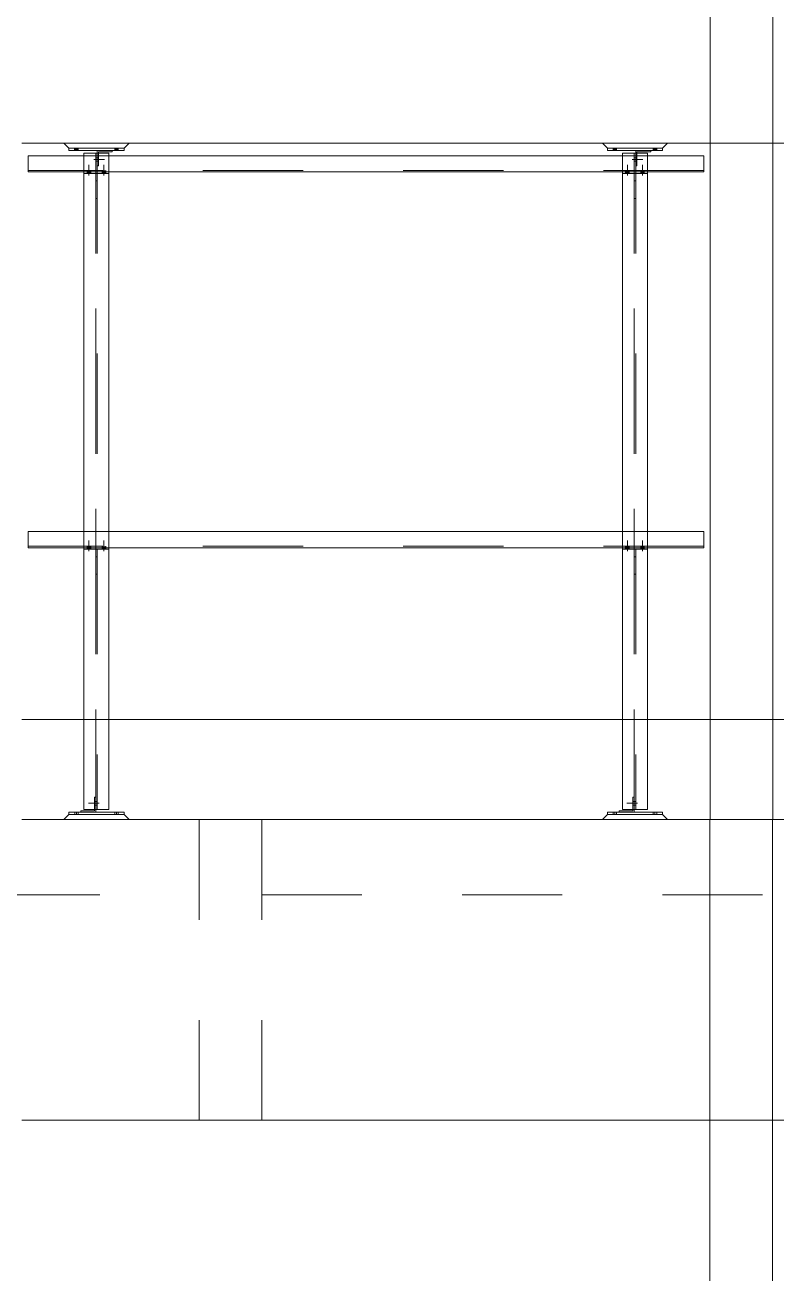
# Model space of a CAD drawing. Header units: millimetres. Extents: x 652937 to 1670132, y 1473552 to 2851037.
# Drawn here: x 663520.826 to 663523.825, y 1524528.41 to 1524533.392 of the extents above; entities that cross this region are included whole.
import ezdxf

# ---------------------------------------------------------------- set-up
doc = ezdxf.new("R2010")
doc.units = ezdxf.units.MM
for name, pattern in [('XKITLINE00', [0]), ('XKITLINE01', [4, 1, -1, 1, -1]), ('XKITLINE02', [4, 2, -2])]:
    doc.linetypes.add(name, pattern=pattern)
for name, color, linetype, lineweight in [('Bolt', 7, 'Continuous', 0), ('Part', 7, 'Continuous', 0), ('S-GRID', 7, 'Continuous', 9)]:
    doc.layers.add(name, color=color, linetype=linetype, lineweight=lineweight)

# ---------------------------------------------------------------- blocks, each defined once
blk = doc.blocks.new('*A24833556')
at = {"layer": 'S-GRID', "color": 7, "linetype": 'XKITLINE01', "lineweight": 0}
blk.add_line((139.952037, 31.472868), (282.742408, 31.472868), dxfattribs=at)
blk = doc.blocks.new('*A25083581')
at = {"layer": 'Part', "color": 7, "linetype": 'XKITLINE00', "lineweight": 0}
for p, q in [((229.21731, 44.772868), (228.71731, 44.772868)), ((228.71731, 44.772868), (228.71731, 44.722868)), ((229.21731, 44.772868), (229.21731, 44.722868)), ((228.71731, 44.367868), (228.71731, 37.222868)), ((229.21731, 44.367868), (229.21731, 37.222868)), ((228.71731, 33.472868), (228.71731, 36.867868)), ((229.21731, 36.867868), (229.21731, 33.472868))]:
    blk.add_line(p, q, dxfattribs=at)
at = {"layer": 'Part', "color": 7, "linetype": 'XKITLINE02', "lineweight": 0}
for p, q in [((228.71731, 31.672868), (228.71731, 44.772868)), ((228.71731, 44.772868), (228.71731, 44.772868)), ((228.71731, 44.722868), (228.71731, 44.367868)), ((228.95231, 44.772868), (228.95231, 31.672868)), ((228.98231, 44.772868), (228.98231, 31.672868)), ((229.21731, 44.722868), (229.21731, 36.867868)), ((228.71731, 44.427868), (228.71731, 44.367868)), ((228.95231, 31.672868), (228.95231, 44.427868)), ((228.71731, 37.222868), (228.71731, 36.867868)), ((229.21731, 37.222868), (229.21731, 36.867868)), ((228.71731, 33.472868), (228.71731, 31.672868)), ((229.21731, 33.472868), (229.21731, 31.672868)), ((228.71731, 31.672868), (229.21731, 31.672868))]:
    blk.add_line(p, q, dxfattribs=at)
blk = doc.blocks.new('*A25093582')
at = {"layer": 'Part', "color": 7, "linetype": 'XKITLINE02', "lineweight": 0}
for p, q in [((239.467297, 31.672868), (239.467297, 44.772868)), ((239.467297, 44.772868), (239.467298, 44.772868)), ((239.467298, 44.722868), (239.467298, 44.367868)), ((239.702298, 44.772868), (239.702298, 31.672868)), ((239.732298, 44.772868), (239.732297, 31.672868)), ((239.967298, 44.722868), (239.967298, 36.867868)), ((239.467297, 44.427868), (239.467298, 44.367868)), ((239.702297, 31.672868), (239.702297, 44.427868)), ((239.467298, 37.222868), (239.467298, 36.867868)), ((239.967298, 37.222868), (239.967298, 36.867868)), ((239.467298, 33.472868), (239.467297, 31.672868)), ((239.967298, 33.472868), (239.967297, 31.672868)), ((239.467297, 31.672868), (239.967298, 31.672868))]:
    blk.add_line(p, q, dxfattribs=at)
at = {"layer": 'Part', "color": 7, "linetype": 'XKITLINE00', "lineweight": 0}
for p, q in [((239.967298, 44.772868), (239.467298, 44.772868)), ((239.467298, 44.772868), (239.467298, 44.722868)), ((239.967298, 44.772868), (239.967298, 44.722868)), ((239.467298, 44.367868), (239.467298, 37.222868)), ((239.967298, 44.367868), (239.967298, 37.222868)), ((239.467298, 33.472868), (239.467298, 36.867868)), ((239.967298, 36.867868), (239.967298, 33.472868))]:
    blk.add_line(p, q, dxfattribs=at)
blk = doc.blocks.new('*A25243597')
at = {"layer": 'Part', "color": 7, "linetype": 'XKITLINE02', "lineweight": 0}
for p, q in [((241.217337, 31.472868), (241.217337, 66.572868)), ((242.467337, 31.472868), (242.467337, 66.572868)), ((241.217339, 31.472868), (241.217337, 31.472868))]:
    blk.add_line(p, q, dxfattribs=at)
at = {"layer": 'Part', "color": 7, "linetype": 'XKITLINE00', "lineweight": 0}
for p, q in [((241.217339, 31.472868), (241.217339, 66.572868)), ((242.467339, 66.572868), (242.467339, 31.472868)), ((241.217337, 31.472868), (241.217339, 31.472868)), ((242.467339, 31.472868), (241.217339, 31.472868)), ((242.467337, 31.472868), (242.467339, 31.472868))]:
    blk.add_line(p, q, dxfattribs=at)
blk = doc.blocks.new('*A25333606')
at = {"layer": 'Part', "color": 7, "linetype": 'XKITLINE02', "lineweight": 0}
for p, q in [((231.017338, 31.472868), (211.037336, 31.472868)), ((211.037338, 29.972868), (211.037338, 31.472868)), ((231.017338, 29.972868), (231.017338, 31.472868)), ((211.037336, 29.972868), (231.017338, 29.972868))]:
    blk.add_line(p, q, dxfattribs=at)
blk = doc.blocks.new('*A25373610')
at = {"layer": 'Part', "color": 7, "linetype": 'XKITLINE02', "lineweight": 0}
for p, q in [((239.067297, 31.472868), (239.167297, 31.572868)), ((240.367298, 31.472868), (239.067297, 31.472868)), ((239.167298, 31.572868), (239.067298, 31.472868)), ((239.167297, 31.572868), (240.267298, 31.572868)), ((240.367298, 31.472868), (240.267297, 31.572868)), ((240.267297, 31.572868), (240.367297, 31.472868)), ((240.367297, 31.472868), (240.367298, 31.472868))]:
    blk.add_line(p, q, dxfattribs=at)
blk = doc.blocks.new('*A25383611')
at = {"layer": 'Bolt', "color": 7, "linetype": 'XKITLINE02', "lineweight": 0}
for p, q in [((239.771897, 31.797868), (239.557297, 31.797868)), ((239.702297, 31.832868), (239.677297, 31.832868)), ((239.702298, 31.762868), (239.677298, 31.762868)), ((239.732297, 31.832868), (239.702297, 31.832868)), ((239.732297, 31.762868), (239.702297, 31.762868))]:
    blk.add_line(p, q, dxfattribs=at)
blk = doc.blocks.new('*A25393612')
at = {"layer": 'Part', "color": 7, "linetype": 'XKITLINE02', "lineweight": 0}
for p, q in [((240.267298, 31.622868), (239.167297, 31.622868)), ((239.167297, 31.622868), (239.167297, 31.572868)), ((240.267298, 31.572868), (239.167297, 31.572868)), ((239.167298, 31.572868), (239.167298, 31.622868)), ((240.267297, 31.572868), (240.267297, 31.622868)), ((240.267298, 31.622868), (240.267298, 31.572868))]:
    blk.add_line(p, q, dxfattribs=at)
blk = doc.blocks.new('*A25403613')
at = {"layer": 'Part', "color": 7, "linetype": 'XKITLINE02', "lineweight": 0}
for p, q in [((239.702298, 31.922868), (239.677297, 31.922868)), ((239.677297, 31.647868), (239.677297, 31.922868)), ((239.677298, 31.922868), (239.677298, 31.647868)), ((239.702297, 31.622868), (239.702297, 31.922868)), ((239.702298, 31.622868), (239.702298, 31.922868)), ((239.677298, 31.647868), (239.402297, 31.647868)), ((239.402297, 31.647868), (239.402297, 31.622868)), ((239.402298, 31.647868), (239.402298, 31.622868)), ((239.402297, 31.622868), (239.702298, 31.622868))]:
    blk.add_line(p, q, dxfattribs=at)
blk = doc.blocks.new('*A25413614')
at = {"layer": 'Bolt', "color": 7, "linetype": 'XKITLINE02', "lineweight": 0}
for p, q in [((239.282297, 31.572868), (239.282297, 31.622868)), ((239.317297, 31.572868), (239.317297, 31.622868)), ((239.352298, 31.572868), (239.352298, 31.622868)), ((240.082297, 31.572868), (240.082297, 31.622868)), ((240.117297, 31.572868), (240.117297, 31.622868)), ((240.152298, 31.572868), (240.152298, 31.622868))]:
    blk.add_line(p, q, dxfattribs=at)
blk = doc.blocks.new('*A25753648')
at = {"layer": 'Part', "color": 7, "linetype": 'XKITLINE00', "lineweight": 0}
for p, q in [((271.212361, 31.472868), (227.477361, 31.472868)), ((271.212361, 25.472868), (227.477361, 25.472868))]:
    blk.add_line(p, q, dxfattribs=at)
blk = doc.blocks.new('*A25763649')
at = {"layer": 'Part', "color": 7, "linetype": 'XKITLINE00', "lineweight": 0}
for p, q in [((271.212361, 33.472868), (227.477361, 33.472868)), ((271.212361, 31.472868), (227.477361, 31.472868))]:
    blk.add_line(p, q, dxfattribs=at)
blk = doc.blocks.new('*A27473820')
at = {"layer": 'Part', "color": 7, "linetype": 'XKITLINE02', "lineweight": 0}
for p, q in [((247.267338, 31.472868), (232.267336, 31.472868)), ((232.267338, 29.972868), (232.267338, 31.472868)), ((247.267338, 29.972868), (247.267338, 31.472868)), ((232.267336, 29.972868), (247.267338, 29.972868))]:
    blk.add_line(p, q, dxfattribs=at)
blk = doc.blocks.new('*A27863859')
at = {"layer": 'Part', "color": 7, "linetype": 'XKITLINE02', "lineweight": 0}
for p, q in [((232.267338, 31.472868), (231.017336, 31.472868)), ((231.017338, 25.472868), (231.017338, 31.472868)), ((232.267338, 25.472868), (232.267338, 31.472868)), ((231.017336, 25.472868), (232.267338, 25.472868))]:
    blk.add_line(p, q, dxfattribs=at)
blk = doc.blocks.new('*A27903863')
at = {"layer": 'Part', "color": 7, "linetype": 'XKITLINE00', "lineweight": 0}
for p, q in [((241.212359, 31.472868), (241.212361, 31.472868)), ((241.212361, 6.722868), (241.212361, 31.472868)), ((242.462361, 31.472868), (241.212361, 31.472868)), ((242.462359, 31.472868), (242.462361, 31.472868)), ((242.462361, 31.472868), (242.462361, 6.722868)), ((241.212359, 6.722868), (241.212361, 6.722868)), ((242.462361, 6.722868), (241.212361, 6.722868)), ((242.462359, 6.722868), (242.462361, 6.722868))]:
    blk.add_line(p, q, dxfattribs=at)
at = {"layer": 'Part', "color": 7, "linetype": 'XKITLINE02', "lineweight": 0}
for p, q in [((241.212359, 6.722868), (241.212359, 31.472868)), ((241.212361, 31.472868), (241.212359, 31.472868)), ((242.462359, 6.722868), (242.462359, 31.472868)), ((241.212361, 6.722868), (241.212359, 6.722868))]:
    blk.add_line(p, q, dxfattribs=at)
blk = doc.blocks.new('*A27933866')
at = {"layer": 'Part', "color": 7, "linetype": 'XKITLINE02', "lineweight": 0}
for p, q in [((228.317309, 31.472868), (228.41731, 31.572868)), ((229.61731, 31.472868), (228.317309, 31.472868)), ((228.41731, 31.572868), (228.31731, 31.472868)), ((228.41731, 31.572868), (229.51731, 31.572868)), ((229.61731, 31.472868), (229.51731, 31.572868)), ((229.51731, 31.572868), (229.617309, 31.472868)), ((229.617309, 31.472868), (229.61731, 31.472868))]:
    blk.add_line(p, q, dxfattribs=at)
blk = doc.blocks.new('*A27943867')
at = {"layer": 'Bolt', "color": 7, "linetype": 'XKITLINE02', "lineweight": 0}
for p, q in [((229.02191, 31.797868), (228.80731, 31.797868)), ((228.95231, 31.832868), (228.92731, 31.832868)), ((228.95231, 31.762868), (228.92731, 31.762868)), ((228.98231, 31.832868), (228.95231, 31.832868)), ((228.98231, 31.762868), (228.95231, 31.762868))]:
    blk.add_line(p, q, dxfattribs=at)
blk = doc.blocks.new('*A27953868')
at = {"layer": 'Part', "color": 7, "linetype": 'XKITLINE02', "lineweight": 0}
for p, q in [((229.51731, 31.622868), (228.41731, 31.622868)), ((228.41731, 31.572868), (228.41731, 31.622868)), ((228.41731, 31.622868), (228.41731, 31.572868)), ((229.51731, 31.572868), (228.41731, 31.572868)), ((229.51731, 31.622868), (229.51731, 31.572868)), ((229.51731, 31.572868), (229.51731, 31.622868))]:
    blk.add_line(p, q, dxfattribs=at)
blk = doc.blocks.new('*A27963869')
at = {"layer": 'Part', "color": 7, "linetype": 'XKITLINE02', "lineweight": 0}
for p, q in [((228.95231, 31.922868), (228.92731, 31.922868)), ((228.92731, 31.922868), (228.92731, 31.647868)), ((228.92731, 31.647868), (228.92731, 31.922868)), ((228.95231, 31.622868), (228.95231, 31.922868)), ((228.95231, 31.622868), (228.95231, 31.922868)), ((228.92731, 31.647868), (228.65231, 31.647868)), ((228.65231, 31.647868), (228.65231, 31.622868)), ((228.65231, 31.647868), (228.65231, 31.622868)), ((228.65231, 31.622868), (228.95231, 31.622868))]:
    blk.add_line(p, q, dxfattribs=at)
blk = doc.blocks.new('*A27973870')
at = {"layer": 'Bolt', "color": 7, "linetype": 'XKITLINE02', "lineweight": 0}
for p, q in [((228.53231, 31.572868), (228.53231, 31.622868)), ((228.56731, 31.572868), (228.56731, 31.622868)), ((228.60231, 31.572868), (228.60231, 31.622868)), ((229.33231, 31.572868), (229.33231, 31.622868)), ((229.36731, 31.572868), (229.36731, 31.622868)), ((229.40231, 31.572868), (229.40231, 31.622868))]:
    blk.add_line(p, q, dxfattribs=at)
blk = doc.blocks.new('*A28003873')
at = {"layer": 'Part', "color": 7, "linetype": 'XKITLINE00', "lineweight": 0}
blk.add_line((271.212361, 44.972868), (227.477361, 44.972868), dxfattribs=at)
blk = doc.blocks.new('*A32024274')
at = {"layer": 'Part', "color": 7, "linetype": 'XKITLINE00', "lineweight": 0}
for p, q in [((228.41731, 44.822868), (228.41731, 44.872868)), ((229.51731, 44.872868), (228.41731, 44.872868)), ((229.51731, 44.822868), (229.51731, 44.872868)), ((228.41731, 44.822868), (229.51731, 44.822868))]:
    blk.add_line(p, q, dxfattribs=at)
at = {"layer": 'Part', "color": 7, "linetype": 'XKITLINE02', "lineweight": 0}
for p, q in [((228.41731, 44.872868), (228.41731, 44.822868)), ((229.51731, 44.872868), (229.51731, 44.822868))]:
    blk.add_line(p, q, dxfattribs=at)
blk = doc.blocks.new('*A32034275')
at = {"layer": 'Part', "color": 7, "linetype": 'XKITLINE00', "lineweight": 0}
for p, q in [((228.98231, 44.822868), (228.98231, 44.772868)), ((229.00731, 44.797868), (229.00731, 44.772868)), ((229.00731, 44.797868), (229.28231, 44.797868)), ((229.28231, 44.797868), (229.28231, 44.822868))]:
    blk.add_line(p, q, dxfattribs=at)
at = {"layer": 'Part', "color": 7, "linetype": 'XKITLINE02', "lineweight": 0}
for p, q in [((229.28231, 44.822868), (228.98231, 44.822868)), ((228.98231, 44.772868), (228.98231, 44.522868)), ((229.00731, 44.772868), (229.00731, 44.522868)), ((229.28231, 44.822868), (229.28231, 44.797868)), ((228.98231, 44.522868), (229.00731, 44.522868))]:
    blk.add_line(p, q, dxfattribs=at)
blk = doc.blocks.new('*A32044276')
at = {"layer": 'Part', "color": 7, "linetype": 'XKITLINE02', "lineweight": 0}
for p, q in [((228.41731, 44.872868), (228.317309, 44.972868)), ((228.317309, 44.972868), (228.31731, 44.972868)), ((228.317309, 44.972868), (229.61731, 44.972868)), ((229.51731, 44.872868), (229.617309, 44.972868))]:
    blk.add_line(p, q, dxfattribs=at)
at = {"layer": 'Part', "color": 7, "linetype": 'XKITLINE00', "lineweight": 0}
for p, q in [((228.41731, 44.872868), (228.31731, 44.972868)), ((229.51731, 44.872868), (228.41731, 44.872868)), ((229.61731, 44.972868), (229.51731, 44.872868))]:
    blk.add_line(p, q, dxfattribs=at)
blk = doc.blocks.new('*A32054277')
at = {"layer": 'Bolt', "color": 7, "linetype": 'XKITLINE02', "lineweight": 0}
for p, q in [((228.91271, 44.647868), (229.12731, 44.647868)), ((228.95231, 44.682868), (228.98231, 44.682868)), ((228.95231, 44.612868), (228.98231, 44.612868)), ((228.98231, 44.682868), (229.00731, 44.682868)), ((228.98231, 44.612868), (229.00731, 44.612868))]:
    blk.add_line(p, q, dxfattribs=at)
blk = doc.blocks.new('*A32064278')
at = {"layer": 'Bolt'}
for points in [[(228.602, 44.873), (228.602, 44.823), (228.532, 44.823), (228.532, 44.873)], [(229.402, 44.873), (229.402, 44.823), (229.332, 44.823), (229.332, 44.873)]]:
    blk.add_hatch(color=7, dxfattribs=at).paths.add_polyline_path(points, flags=17)
at = {"layer": 'Bolt', "color": 7, "linetype": 'XKITLINE00', "lineweight": 0}
for p, q in [((228.532, 44.873), (228.532, 44.823)), ((228.567, 44.873), (228.567, 44.823)), ((228.602, 44.873), (228.602, 44.823)), ((229.332, 44.873), (229.332, 44.823)), ((229.367, 44.873), (229.367, 44.823)), ((229.402, 44.873), (229.402, 44.823))]:
    blk.add_line(p, q, dxfattribs=at)
blk = doc.blocks.new('*A32074279')
at = {"layer": 'Part', "color": 7, "linetype": 'XKITLINE00', "lineweight": 0}
for p, q in [((240.267298, 44.872868), (239.167297, 44.872868)), ((239.167298, 44.822868), (239.167298, 44.872868)), ((240.267298, 44.822868), (240.267298, 44.872868)), ((239.167297, 44.822868), (240.267298, 44.822868))]:
    blk.add_line(p, q, dxfattribs=at)
at = {"layer": 'Part', "color": 7, "linetype": 'XKITLINE02', "lineweight": 0}
for p, q in [((239.167297, 44.872868), (239.167297, 44.822868)), ((240.267297, 44.872868), (240.267297, 44.822868))]:
    blk.add_line(p, q, dxfattribs=at)
blk = doc.blocks.new('*A32084280')
at = {"layer": 'Part', "color": 7, "linetype": 'XKITLINE02', "lineweight": 0}
for p, q in [((240.032298, 44.822868), (239.732297, 44.822868)), ((239.732298, 44.772868), (239.732297, 44.522868)), ((239.757298, 44.772868), (239.757297, 44.522868)), ((240.032297, 44.822868), (240.032297, 44.797868)), ((239.732297, 44.522868), (239.757298, 44.522868))]:
    blk.add_line(p, q, dxfattribs=at)
at = {"layer": 'Part', "color": 7, "linetype": 'XKITLINE00', "lineweight": 0}
for p, q in [((239.732298, 44.822868), (239.732298, 44.772868)), ((239.757298, 44.797868), (239.757298, 44.772868)), ((239.757298, 44.797868), (240.032298, 44.797868)), ((240.032298, 44.797868), (240.032298, 44.822868))]:
    blk.add_line(p, q, dxfattribs=at)
blk = doc.blocks.new('*A32094281')
at = {"layer": 'Part', "color": 7, "linetype": 'XKITLINE02', "lineweight": 0}
for p, q in [((239.167297, 44.872868), (239.067297, 44.972868)), ((239.067297, 44.972868), (239.067298, 44.972868)), ((239.067297, 44.972868), (240.367298, 44.972868)), ((240.267297, 44.872868), (240.367297, 44.972868))]:
    blk.add_line(p, q, dxfattribs=at)
at = {"layer": 'Part', "color": 7, "linetype": 'XKITLINE00', "lineweight": 0}
for p, q in [((239.167298, 44.872868), (239.067298, 44.972868)), ((240.267298, 44.872868), (239.167297, 44.872868)), ((240.367298, 44.972868), (240.267298, 44.872868))]:
    blk.add_line(p, q, dxfattribs=at)
blk = doc.blocks.new('*A32104282')
at = {"layer": 'Bolt', "color": 7, "linetype": 'XKITLINE02', "lineweight": 0}
for p, q in [((239.662697, 44.647868), (239.877297, 44.647868)), ((239.702297, 44.682868), (239.732297, 44.682868)), ((239.702297, 44.612868), (239.732297, 44.612868)), ((239.732297, 44.612868), (239.757297, 44.612868)), ((239.732298, 44.682868), (239.757298, 44.682868))]:
    blk.add_line(p, q, dxfattribs=at)
blk = doc.blocks.new('*A32114283')
at = {"layer": 'Bolt'}
for points in [[(239.352, 44.873), (239.352, 44.823), (239.282, 44.823), (239.282, 44.873)], [(240.152, 44.873), (240.152, 44.823), (240.082, 44.823), (240.082, 44.873)]]:
    blk.add_hatch(color=7, dxfattribs=at).paths.add_polyline_path(points, flags=17)
at = {"layer": 'Bolt', "color": 7, "linetype": 'XKITLINE00', "lineweight": 0}
for p, q in [((239.282, 44.873), (239.282, 44.823)), ((239.317, 44.873), (239.317, 44.823)), ((239.352, 44.873), (239.352, 44.823)), ((240.082, 44.873), (240.082, 44.823)), ((240.117, 44.873), (240.117, 44.823)), ((240.152, 44.873), (240.152, 44.823))]:
    blk.add_line(p, q, dxfattribs=at)
blk = doc.blocks.new('*A32224294')
at = {"layer": 'Part', "color": 7, "linetype": 'XKITLINE00', "lineweight": 0}
for p, q in [((241.092247, 37.222868), (227.602427, 37.222868)), ((227.602427, 36.897868), (227.602427, 37.222868)), ((241.09225, 37.222868), (241.092247, 37.222868)), ((241.092247, 37.222868), (241.092247, 36.897868)), ((241.092247, 36.897868), (227.602427, 36.897868)), ((241.092247, 36.897868), (241.092282, 36.897868))]:
    blk.add_line(p, q, dxfattribs=at)
at = {"layer": 'Part', "color": 7, "linetype": 'XKITLINE02', "lineweight": 0}
for p, q in [((227.602429, 36.927868), (227.602429, 37.222868)), ((227.602459, 36.927868), (227.602459, 37.222868)), ((227.602461, 36.897868), (227.602461, 37.222868)), ((241.092282, 37.222868), (241.092247, 37.222868)), ((241.09225, 36.927868), (241.09225, 37.222868)), ((241.092282, 37.222868), (241.09228, 37.222868)), ((241.09228, 37.222868), (241.09228, 36.927868)), ((241.092282, 36.897868), (241.092282, 37.222868)), ((241.09228, 36.927868), (227.602429, 36.927868)), ((241.092282, 36.897868), (241.092247, 36.897868)), ((241.09228, 36.927868), (241.09225, 36.927868))]:
    blk.add_line(p, q, dxfattribs=at)
blk = doc.blocks.new('*A32234295')
at = {"layer": 'Part', "color": 7, "linetype": 'XKITLINE02', "lineweight": 0}
for p, q in [((229.217311, 36.897868), (228.71731, 36.897868)), ((228.71731, 36.897868), (228.71731, 36.867868)), ((229.21731, 36.897868), (229.217311, 36.897868)), ((229.21731, 36.897868), (229.21731, 36.867868))]:
    blk.add_line(p, q, dxfattribs=at)
at = {"layer": 'Part', "color": 7, "linetype": 'XKITLINE00', "lineweight": 0}
for p, q in [((228.71731, 36.867868), (228.717311, 36.867868)), ((228.717311, 36.867868), (228.717311, 36.897868)), ((228.717311, 36.867868), (229.217311, 36.867868)), ((229.21731, 36.867868), (229.217311, 36.867868)), ((229.217311, 36.867868), (229.217311, 36.897868))]:
    blk.add_line(p, q, dxfattribs=at)
blk = doc.blocks.new('*A32244296')
at = {"layer": 'Part', "color": 7, "linetype": 'XKITLINE00', "lineweight": 0}
for p, q in [((228.952311, 36.867868), (228.95231, 36.867868)), ((228.95231, 36.367868), (228.952311, 36.867868)), ((228.952311, 36.867868), (228.982311, 36.867868)), ((228.98231, 36.367868), (228.982311, 36.867868)), ((228.952311, 36.717868), (228.982311, 36.717868)), ((228.95231, 36.367868), (228.98231, 36.367868))]:
    blk.add_line(p, q, dxfattribs=at)
at = {"layer": 'Part', "color": 7, "linetype": 'XKITLINE02', "lineweight": 0}
for p, q in [((228.95231, 36.867868), (228.95231, 36.367868)), ((228.952311, 36.867868), (228.95231, 36.867868)), ((228.98231, 36.367868), (228.98231, 36.867868))]:
    blk.add_line(p, q, dxfattribs=at)
blk = doc.blocks.new('*A32254297')
at = {"layer": 'Bolt'}
for points in [[(228.782, 36.898), (228.782, 36.928), (228.852, 36.928), (228.852, 36.898)], [(228.782, 36.868), (228.782, 36.898), (228.852, 36.898), (228.852, 36.868)], [(229.082, 36.898), (229.082, 36.928), (229.152, 36.928), (229.152, 36.898)], [(229.082, 36.868), (229.082, 36.898), (229.152, 36.898), (229.152, 36.868)]]:
    blk.add_hatch(color=7, dxfattribs=at).paths.add_polyline_path(points, flags=17)
at = {"layer": 'Bolt', "color": 7, "linetype": 'XKITLINE00', "lineweight": 0}
for p, q in [((228.782, 36.898), (228.782, 36.928)), ((228.782, 36.868), (228.782, 36.898)), ((228.817, 36.828), (228.817, 37.043)), ((228.852, 36.898), (228.852, 36.928)), ((228.852, 36.868), (228.852, 36.898)), ((229.082, 36.898), (229.082, 36.928)), ((229.082, 36.868), (229.082, 36.898)), ((229.117, 36.828), (229.117, 37.043)), ((229.152, 36.898), (229.152, 36.928)), ((229.152, 36.868), (229.152, 36.898))]:
    blk.add_line(p, q, dxfattribs=at)
blk = doc.blocks.new('*A32264298')
at = {"layer": 'Part', "color": 7, "linetype": 'XKITLINE00', "lineweight": 0}
for p, q in [((239.467298, 36.867868), (239.467298, 36.897868)), ((239.467298, 36.867868), (239.467298, 36.867868)), ((239.467298, 36.867868), (239.967298, 36.867868)), ((239.967298, 36.867868), (239.967298, 36.897868)), ((239.967298, 36.867868), (239.967298, 36.867868))]:
    blk.add_line(p, q, dxfattribs=at)
at = {"layer": 'Part', "color": 7, "linetype": 'XKITLINE02', "lineweight": 0}
for p, q in [((239.967298, 36.897868), (239.467298, 36.897868)), ((239.467298, 36.897868), (239.467298, 36.867868)), ((239.967298, 36.897868), (239.967298, 36.897868)), ((239.967298, 36.897868), (239.967298, 36.867868))]:
    blk.add_line(p, q, dxfattribs=at)
blk = doc.blocks.new('*A32274299')
at = {"layer": 'Part', "color": 7, "linetype": 'XKITLINE00', "lineweight": 0}
for p, q in [((239.702298, 36.867868), (239.702298, 36.867868)), ((239.702298, 36.367868), (239.702298, 36.867868)), ((239.702298, 36.867868), (239.732298, 36.867868)), ((239.732298, 36.367868), (239.732298, 36.867868)), ((239.702298, 36.717868), (239.732298, 36.717868)), ((239.702298, 36.367868), (239.732298, 36.367868))]:
    blk.add_line(p, q, dxfattribs=at)
at = {"layer": 'Part', "color": 7, "linetype": 'XKITLINE02', "lineweight": 0}
for p, q in [((239.702298, 36.867868), (239.702298, 36.367868)), ((239.702298, 36.867868), (239.702298, 36.867868)), ((239.732298, 36.367868), (239.732298, 36.867868))]:
    blk.add_line(p, q, dxfattribs=at)
blk = doc.blocks.new('*A32284300')
at = {"layer": 'Bolt'}
for points in [[(239.532, 36.898), (239.532, 36.928), (239.602, 36.928), (239.602, 36.898)], [(239.532, 36.868), (239.532, 36.898), (239.602, 36.898), (239.602, 36.868)], [(239.832, 36.898), (239.832, 36.928), (239.902, 36.928), (239.902, 36.898)], [(239.832, 36.868), (239.832, 36.898), (239.902, 36.898), (239.902, 36.868)]]:
    blk.add_hatch(color=7, dxfattribs=at).paths.add_polyline_path(points, flags=17)
at = {"layer": 'Bolt', "color": 7, "linetype": 'XKITLINE00', "lineweight": 0}
for p, q in [((239.532, 36.898), (239.532, 36.928)), ((239.532, 36.868), (239.532, 36.898)), ((239.567, 36.828), (239.567, 37.043)), ((239.602, 36.898), (239.602, 36.928)), ((239.602, 36.868), (239.602, 36.898)), ((239.832, 36.898), (239.832, 36.928)), ((239.832, 36.868), (239.832, 36.898)), ((239.867, 36.828), (239.867, 37.043)), ((239.902, 36.898), (239.902, 36.928)), ((239.902, 36.868), (239.902, 36.898))]:
    blk.add_line(p, q, dxfattribs=at)
blk = doc.blocks.new('*A32294301')
at = {"layer": 'Part', "color": 7, "linetype": 'XKITLINE00', "lineweight": 0}
for p, q in [((241.092247, 44.722868), (227.602427, 44.722868)), ((227.602427, 44.397868), (227.602427, 44.722868)), ((241.09225, 44.722868), (241.092247, 44.722868)), ((241.092247, 44.722868), (241.092247, 44.397868)), ((241.092247, 44.397868), (227.602427, 44.397868)), ((241.092247, 44.397868), (241.092282, 44.397868))]:
    blk.add_line(p, q, dxfattribs=at)
at = {"layer": 'Part', "color": 7, "linetype": 'XKITLINE02', "lineweight": 0}
for p, q in [((227.602429, 44.427868), (227.602429, 44.722868)), ((227.602459, 44.427868), (227.602459, 44.722868)), ((227.602461, 44.397868), (227.602461, 44.722868)), ((241.092282, 44.722868), (241.092247, 44.722868)), ((241.09225, 44.427868), (241.09225, 44.722868)), ((241.092282, 44.722868), (241.09228, 44.722868)), ((241.09228, 44.722868), (241.09228, 44.427868)), ((241.092282, 44.397868), (241.092282, 44.722868)), ((241.09228, 44.427868), (227.602429, 44.427868)), ((241.092282, 44.397868), (241.092247, 44.397868)), ((241.09228, 44.427868), (241.09225, 44.427868))]:
    blk.add_line(p, q, dxfattribs=at)
blk = doc.blocks.new('*A32304302')
at = {"layer": 'Part', "color": 7, "linetype": 'XKITLINE02', "lineweight": 0}
for p, q in [((229.217311, 44.397868), (228.71731, 44.397868)), ((228.71731, 44.397868), (228.71731, 44.367868)), ((229.21731, 44.397868), (229.217311, 44.397868)), ((229.21731, 44.397868), (229.21731, 44.367868))]:
    blk.add_line(p, q, dxfattribs=at)
at = {"layer": 'Part', "color": 7, "linetype": 'XKITLINE00', "lineweight": 0}
for p, q in [((228.71731, 44.367868), (228.717311, 44.367868)), ((228.717311, 44.367868), (228.717311, 44.397868)), ((228.717311, 44.367868), (229.217311, 44.367868)), ((229.21731, 44.367868), (229.217311, 44.367868)), ((229.217311, 44.367868), (229.217311, 44.397868))]:
    blk.add_line(p, q, dxfattribs=at)
blk = doc.blocks.new('*A32314303')
at = {"layer": 'Part', "color": 7, "linetype": 'XKITLINE00', "lineweight": 0}
for p, q in [((228.952311, 44.367868), (228.95231, 44.367868)), ((228.95231, 43.867868), (228.952311, 44.367868)), ((228.952311, 44.367868), (228.982311, 44.367868)), ((228.98231, 43.867868), (228.982311, 44.367868)), ((228.952311, 44.217868), (228.982311, 44.217868)), ((228.95231, 43.867868), (228.98231, 43.867868))]:
    blk.add_line(p, q, dxfattribs=at)
at = {"layer": 'Part', "color": 7, "linetype": 'XKITLINE02', "lineweight": 0}
for p, q in [((228.95231, 44.367868), (228.95231, 43.867868)), ((228.952311, 44.367868), (228.95231, 44.367868)), ((228.98231, 43.867868), (228.98231, 44.367868))]:
    blk.add_line(p, q, dxfattribs=at)
blk = doc.blocks.new('*A32324304')
at = {"layer": 'Bolt'}
for points in [[(228.782, 44.398), (228.782, 44.428), (228.852, 44.428), (228.852, 44.398)], [(228.782, 44.368), (228.782, 44.398), (228.852, 44.398), (228.852, 44.368)], [(229.082, 44.398), (229.082, 44.428), (229.152, 44.428), (229.152, 44.398)], [(229.082, 44.368), (229.082, 44.398), (229.152, 44.398), (229.152, 44.368)]]:
    blk.add_hatch(color=7, dxfattribs=at).paths.add_polyline_path(points, flags=17)
at = {"layer": 'Bolt', "color": 7, "linetype": 'XKITLINE00', "lineweight": 0}
for p, q in [((228.782, 44.398), (228.782, 44.428)), ((228.782, 44.368), (228.782, 44.398)), ((228.817, 44.328), (228.817, 44.543)), ((228.852, 44.398), (228.852, 44.428)), ((228.852, 44.368), (228.852, 44.398)), ((229.082, 44.398), (229.082, 44.428)), ((229.082, 44.368), (229.082, 44.398)), ((229.117, 44.328), (229.117, 44.543)), ((229.152, 44.398), (229.152, 44.428)), ((229.152, 44.368), (229.152, 44.398))]:
    blk.add_line(p, q, dxfattribs=at)
blk = doc.blocks.new('*A32334305')
at = {"layer": 'Part', "color": 7, "linetype": 'XKITLINE00', "lineweight": 0}
for p, q in [((239.467298, 44.367868), (239.467298, 44.397868)), ((239.467298, 44.367868), (239.467298, 44.367868)), ((239.467298, 44.367868), (239.967298, 44.367868)), ((239.967298, 44.367868), (239.967298, 44.397868)), ((239.967298, 44.367868), (239.967298, 44.367868))]:
    blk.add_line(p, q, dxfattribs=at)
at = {"layer": 'Part', "color": 7, "linetype": 'XKITLINE02', "lineweight": 0}
for p, q in [((239.967298, 44.397868), (239.467298, 44.397868)), ((239.467298, 44.397868), (239.467298, 44.367868)), ((239.967298, 44.397868), (239.967298, 44.397868)), ((239.967298, 44.397868), (239.967298, 44.367868))]:
    blk.add_line(p, q, dxfattribs=at)
blk = doc.blocks.new('*A32344306')
at = {"layer": 'Part', "color": 7, "linetype": 'XKITLINE00', "lineweight": 0}
for p, q in [((239.702298, 44.367868), (239.702298, 44.367868)), ((239.702298, 43.867868), (239.702298, 44.367868)), ((239.702298, 44.367868), (239.732298, 44.367868)), ((239.732298, 43.867868), (239.732298, 44.367868)), ((239.702298, 44.217868), (239.732298, 44.217868)), ((239.702298, 43.867868), (239.732298, 43.867868))]:
    blk.add_line(p, q, dxfattribs=at)
at = {"layer": 'Part', "color": 7, "linetype": 'XKITLINE02', "lineweight": 0}
for p, q in [((239.702298, 44.367868), (239.702298, 43.867868)), ((239.702298, 44.367868), (239.702298, 44.367868)), ((239.732298, 43.867868), (239.732298, 44.367868))]:
    blk.add_line(p, q, dxfattribs=at)
blk = doc.blocks.new('*A32354307')
at = {"layer": 'Bolt'}
for points in [[(239.532, 44.398), (239.532, 44.428), (239.602, 44.428), (239.602, 44.398)], [(239.532, 44.368), (239.532, 44.398), (239.602, 44.398), (239.602, 44.368)], [(239.832, 44.398), (239.832, 44.428), (239.902, 44.428), (239.902, 44.398)], [(239.832, 44.368), (239.832, 44.398), (239.902, 44.398), (239.902, 44.368)]]:
    blk.add_hatch(color=7, dxfattribs=at).paths.add_polyline_path(points, flags=17)
at = {"layer": 'Bolt', "color": 7, "linetype": 'XKITLINE00', "lineweight": 0}
for p, q in [((239.532, 44.398), (239.532, 44.428)), ((239.532, 44.368), (239.532, 44.398)), ((239.567, 44.328), (239.567, 44.543)), ((239.602, 44.398), (239.602, 44.428)), ((239.602, 44.368), (239.602, 44.398)), ((239.832, 44.398), (239.832, 44.428)), ((239.832, 44.368), (239.832, 44.398)), ((239.867, 44.328), (239.867, 44.543)), ((239.902, 44.398), (239.902, 44.428)), ((239.902, 44.368), (239.902, 44.398))]:
    blk.add_line(p, q, dxfattribs=at)

msp = doc.modelspace()

# ---------------------------------------------------------------- block references
at = {"color": 7, "lineweight": 0, "xscale": 0.2, "yscale": 0.2, "zscale": 0.2}
for name in ['*A25243597', '*A28003873', '*A32044276', '*A32094281', '*A32294301', '*A32024274', '*A32064278', '*A25083581', '*A32034275', '*A32074279', '*A32114283', '*A25093582', '*A32084280', '*A32324304', '*A32054277', '*A32354307', '*A32104282', '*A32304302', '*A32314303', '*A32334305', '*A32344306', '*A32224294', '*A32254297', '*A32284300', '*A32234295', '*A32244296', '*A32264298', '*A32274299', '*A25763649', '*A24833556', '*A27963869', '*A27943867', '*A25403613', '*A25383611', '*A27933866', '*A27953868', '*A27973870', '*A25373610', '*A25393612', '*A25413614', '*A25333606', '*A25753648', '*A27863859', '*A27473820', '*A27903863']:
    msp.add_blockref(name, (663475.3182, 1524523.9257), dxfattribs=at)

doc.saveas('drawing.dxf')
